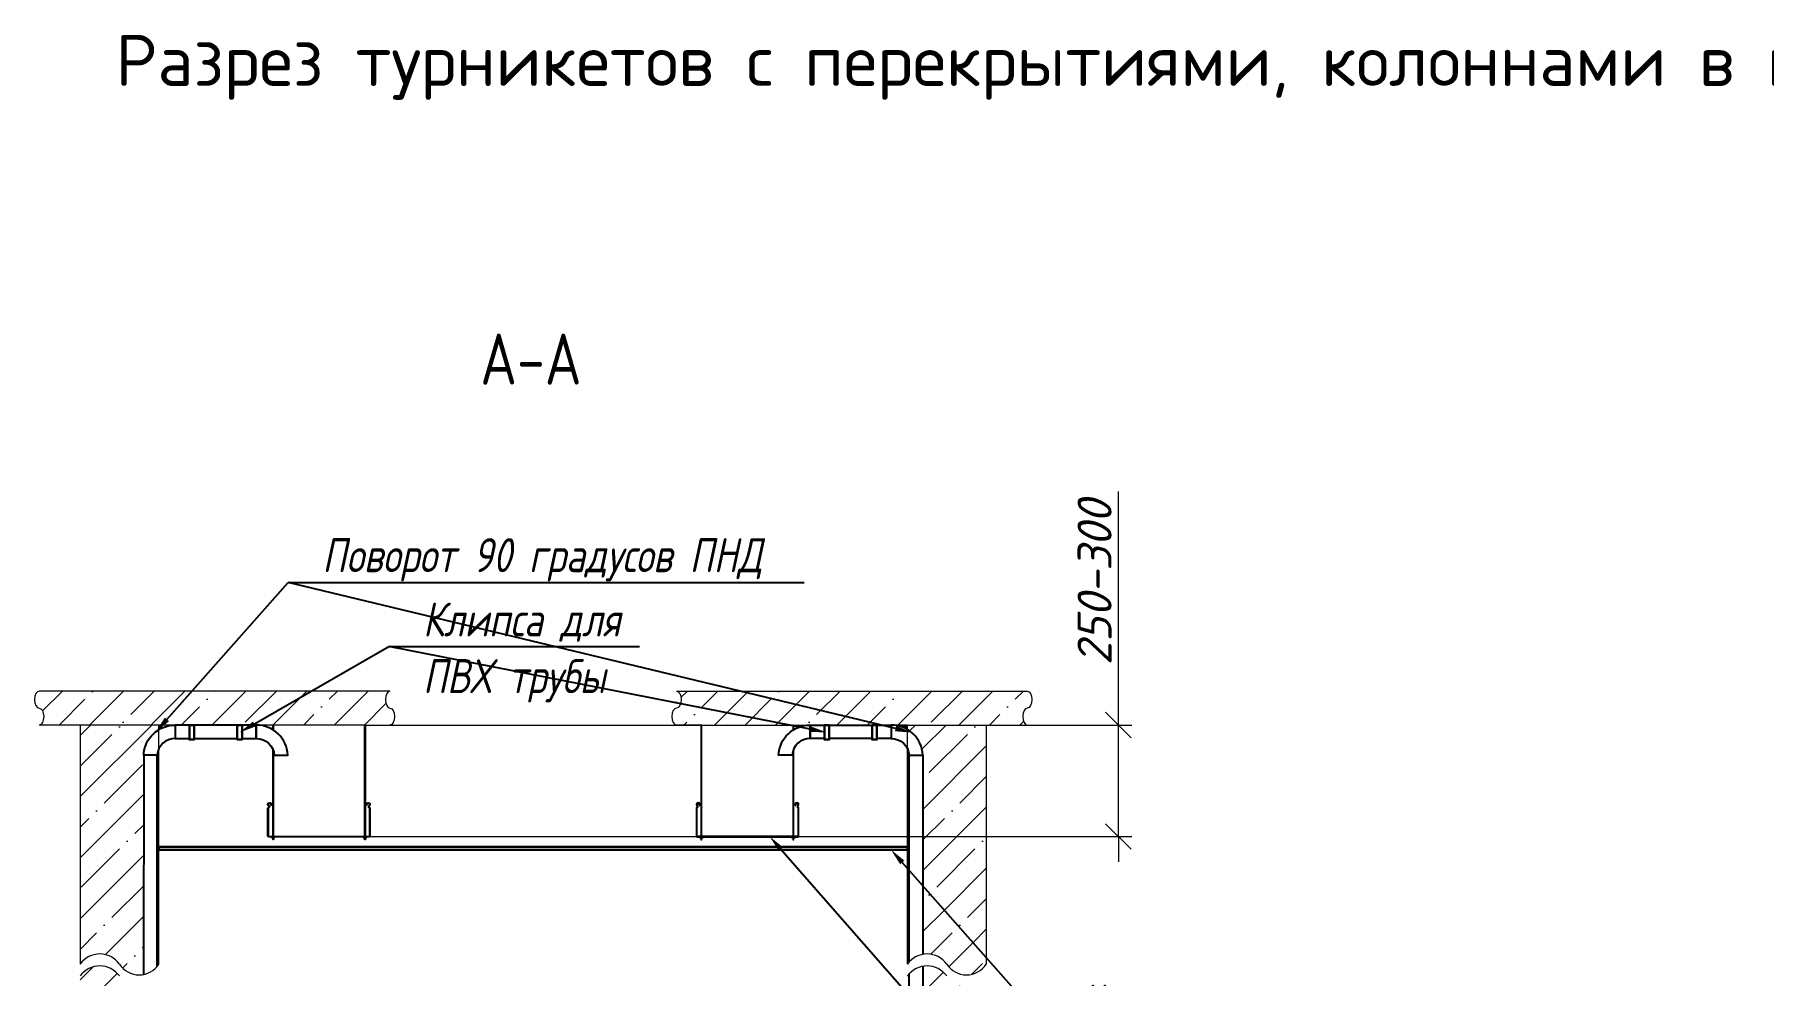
# Model space of a CAD drawing. Header units: millimetres. Extents: x 4247 to 622543, y -201358 to 142419.
# Drawn here: x 273420 to 278501, y -163513 to -160748 of the extents above; entities that cross this region are included whole.
import ezdxf
from ezdxf import colors
from ezdxf.entities.mleader import LeaderData, LeaderLine
from ezdxf.math import Vec2, Vec3

# ---------------------------------------------------------------- set-up
doc = ezdxf.new("R2010")
doc.units = ezdxf.units.MM
doc.linetypes.add('0', pattern=[0])
doc.layers.get('DEFPOINTS').update_dxf_attribs({"color": 252, "lineweight": 9})
doc.styles.add('ISOCPEUR100', font='isocpeur.ttf', dxfattribs={"oblique": 15, "height": 100})
doc.styles.add('ISOCPEUR_I', font='isocpeui.ttf', dxfattribs={"width": 0.8, "height": 250})
doc.styles.add('KOSTY_STYLE', font='isocpeur.ttf')
doc.styles.add('RUSS', font='isocpeur.ttf', dxfattribs={"width": 0.8, "oblique": 10})
doc.dimstyles.new('Размеры_text_m75', dxfattribs={"dimtxt": 100, "dimasz": 75, "dimexe": 40, "dimexo": 0, "dimgap": 20, "dimtad": 1, "dimdec": 0, "dimzin": 0, "dimdsep": 46, "dimtxsty": 'ISOCPEUR100', "dimblk": 'OBLIQUE', "dimcen": 1, "dimclrd": 202, "dimclre": 202, "dimclrt": 202, "dimadec": 0, "dimazin": 0, "dimtfac": 1, "dimtdec": 0, "dimtix": 1, "dimtmove": 0, "dimatfit": 0, "dimfxl": 50, "dimtolj": 1, "dimtzin": 0, "dimlwd": 9, "dimlwe": 9, "dimarcsym": 0})
pattern_1 = [(45, (196254.95, -115546.28), (-89.80256, 89.80256), []), (45, (196344.75, -115546.28), (-89.80256, 89.80256), [158.75, -31.75, 0, -31.75])]
pattern_2 = [(45, (201557.59, -115546.28), (-89.80256, 89.80256), []), (45, (201647.4, -115546.28), (-89.80256, 89.80256), [158.75, -31.75, 0, -31.75])]
pattern_3 = [(45, (293476.63533, -162679.24442), (-0.224506403, 0.224506403), [])]
pattern_4 = [(45, (293974.85543, -162679.23855), (-0.224506403, 0.224506403), [])]

# ---------------------------------------------------------------- blocks, each defined once
blk = doc.blocks.new('*U48')
at = {"color": 0, "linetype": 'ByBlock', "lineweight": -2}
for p, q in [((-150, 83.7), (-150, 1.5)), ((-149.3, 1.5), (-149.3, 83.7)), ((-149, 91.9), (-147.7, 90.4)), ((-147.2, 90.8), (-148.4, 92.4)), ((-142, 91.9), (-141.5, 91.4)), ((141.5, 91.4), (142, 91.9)), ((148.4, 92.4), (147.2, 90.8)), ((147.7, 90.4), (149, 91.9)), ((149.3, 83.7), (149.3, 1.5)), ((150, 1.5), (150, 83.7)), ((148.5, 0.7), (-148.5, 0.7)), ((-148.5, 0), (148.5, 0))]:
    blk.add_line(p, q, dxfattribs=at)
for centre, radius, start, end in [((-145, 95), 5, 314.427, 217.7596), ((-147.5, 83.7), 2.5, 118.2115, 180), ((-145, 95), 4.3, 314.427, 217.7596), ((-147.5, 83.7), 1.8, 118.2115, 180), ((-150.1, 88.5), 3, 298.2115, 37.7596), ((-150.1, 88.5), 3.7, 298.2115, 37.7596), ((145, 95), 5, 322.2404, 225.573), ((145, 95), 4.3, 322.2404, 225.573), ((150.1, 88.5), 3.7, 142.2404, 241.7885), ((150.1, 88.5), 3, 142.2404, 241.7885), ((147.5, 83.7), 1.8, 0, 61.7885), ((147.5, 83.7), 2.5, 0, 61.7885), ((-148.5, 1.5), 1.5, 180, 270), ((-148.5, 1.5), 0.8, 180, 270), ((148.5, 1.5), 0.8, 270, 0), ((148.5, 1.5), 1.5, 270, 0)]:
    blk.add_arc(centre, radius, start, end, dxfattribs=at)
blk = doc.blocks.new('_Oblique')
at = {"color": 0, "linetype": 'ByBlock', "lineweight": -2}
blk.add_line((-0.5, -0.5), (0.5, 0.5), dxfattribs=at)
blk = doc.blocks.new('*D486')
at = {"color": 202, "lineweight": 9, "transparency": 16777216}
for p, q in [((276605.1, -162777.5), (276605.1, -162090.7)), ((274389.7, -162777.5), (276645.1, -162777.5)), ((276605.1, -163105), (276605.1, -162777.5)), ((274389.7, -163105), (276645.1, -163105)), ((276605.1, -163105), (276605.1, -163180))]:
    blk.add_line(p, q, dxfattribs=at)
at = {"layer": 'DEFPOINTS', "color": 0, "linetype": '0', "transparency": 16777216}
for p in [(274389.7, -162777.5), (274389.7, -163105), (276605.1, -163105)]:
    blk.add_point(p, dxfattribs=at)
at = {"color": 202, "linetype": '0', "lineweight": 9, "transparency": 16777216, "xscale": 75, "yscale": 75, "zscale": 75}
for p, rotation in [((276605.1, -162777.5), 270), ((276605.1, -163105), 90)]:
    blk.add_blockref('_Oblique', p, dxfattribs=dict(at, rotation=rotation))
at = {"color": 202, "linetype": '0', "lineweight": 9, "transparency": 16777216, "insert": (276535.1, -162359.1), "char_height": 100, "attachment_point": 5, "rotation": 90, "style": 'ISOCPEUR100'}
blk.add_mtext('\\A1;250-300', dxfattribs=at)

msp = doc.modelspace()

# ---------------------------------------------------------------- hatches: boundary and pattern name
at = {"linetype": '0', "lineweight": 9, "true_color": 0x000000, "transparency": 33554636}
h = msp.add_hatch(dxfattribs=at)
h.set_pattern_fill('ANSI35', color=18, scale=20)
h.set_pattern_definition([(45, (293974.86, -162679.24), (-89.8026, 89.8026), []), (45, (294064.66, -162679.24), (-89.8026, 89.8026), [158.75, -31.75, 0, -31.75])])
edge = h.paths.add_edge_path()
edge.add_ellipse((273432.952, -162752.453), major_axis=(0, 25), ratio=0.53499855, start_angle=-180, end_angle=0)
edge.add_ellipse((273432.952, -162702.453), major_axis=(0, 25), ratio=0.53499855, start_angle=360, end_angle=540, ccw=False)
edge.add_line((273432.952, -162677.453), (274462.599, -162677.453))
edge.add_ellipse((274464.163, -162702.453), major_axis=(0, 25), ratio=0.53499855, start_angle=360, end_angle=540, ccw=False)
edge.add_ellipse((274464.163, -162752.453), major_axis=(0, 25), ratio=0.53499855, start_angle=-180, end_angle=0, ccw=False)
edge.add_line((274464.163, -162777.453), (274392.185, -162777.453))
edge.add_line((274392.185, -162777.453), (274389.706, -162777.453))
edge.add_line((274389.706, -162777.453), (273553.532, -162777.453))
edge.add_line((273553.532, -162777.453), (273434.517, -162777.453))
h = msp.add_hatch(dxfattribs=at)
h.set_pattern_fill('ANSI35', color=18, scale=20)
h.set_pattern_definition([(45, (293476.64, -162679.24), (-89.8026, 89.8026), []), (45, (293566.44, -162679.24), (-89.8026, 89.8026), [158.75, -31.75, 0, -31.75])])
edge = h.paths.add_edge_path()
edge.add_ellipse((276337.469, -162752.459), major_axis=(0, 25), ratio=0.53499855, start_angle=360, end_angle=540, ccw=False)
edge.add_ellipse((276337.469, -162702.459), major_axis=(0, 25), ratio=0.53499855, start_angle=-180, end_angle=0)
edge.add_line((276337.469, -162677.459), (275307.822, -162677.459))
edge.add_ellipse((275306.258, -162702.459), major_axis=(0, 25), ratio=0.53499855, start_angle=-180, end_angle=0)
edge.add_ellipse((275306.258, -162752.459), major_axis=(0, 25), ratio=0.53499855, start_angle=360, end_angle=540)
edge.add_line((275306.258, -162777.459), (275378.237, -162777.459))
edge.add_line((275378.237, -162777.459), (275380.716, -162777.459))
edge.add_line((275380.716, -162777.459), (276216.889, -162777.459))
edge.add_line((276216.889, -162777.459), (276335.905, -162777.459))
at = {"linetype": '0', "lineweight": 9, "transparency": 33554636}
h = msp.add_hatch(dxfattribs=at)
h.set_pattern_fill('ANSI35', color=256, scale=20)
h.set_pattern_definition(pattern_2)
h.paths.add_polyline_path([(273740.219, -162865.894), (273740.284, -162865.894, -0.25168018), (273785.218, -162790.61), (273785.218, -162777.453), (273553.532, -162777.453), (273553.532, -163479.973, -0.52940842), (273671.072, -163483.125, 0.29230148), (273740.202, -163510.53)])
at = {"linetype": '0', "lineweight": 9, "true_color": 0x939598, "transparency": 33554636}
h = msp.add_hatch(dxfattribs=at)
h.set_pattern_fill('ANSI31', color=252, scale=0.1)
h.set_pattern_definition(pattern_4)
edge = h.paths.add_edge_path()
edge.add_arc((274091.86, -162861.876), 30.999, 13.791943, 26.974397, ccw=False)
edge.add_line((274121.966, -162854.486), (274121.966, -163107.591))
edge.add_line((274121.966, -163107.591), (274119.487, -163107.591))
edge.add_line((274119.487, -163107.591), (274119.487, -162847.815))
edge = h.paths.add_edge_path()
edge.add_line((274119.487, -162777.453), (274121.966, -162777.453))
edge.add_line((274121.966, -162777.453), (274121.966, -162792.425))
edge.add_arc((274110.734, -162807.824), 19.06, 53.89472, 62.662998)
edge.add_line((274119.487, -162790.893), (274119.487, -162777.453))
h.paths.add_polyline_path([(274119.487, -163109.591), (274121.966, -163109.591), (274121.966, -163114.446), (274119.487, -163114.446)])
h = msp.add_hatch(dxfattribs=at)
h.set_pattern_fill('ANSI31', color=252, scale=0.1)
h.set_pattern_definition(pattern_4)
h.paths.add_polyline_path([(274389.706, -163109.591), (274392.185, -163109.591), (274392.185, -163114.446), (274389.706, -163114.446)])
h.paths.add_polyline_path([(274389.706, -162777.453), (274392.185, -162777.453), (274392.185, -163107.591), (274389.706, -163107.591)])
h = msp.add_hatch(dxfattribs=at)
h.set_pattern_fill('ANSI31', color=252, scale=0.1)
h.set_pattern_definition(pattern_3)
h.paths.add_polyline_path([(275380.716, -163109.596), (275378.237, -163109.596), (275378.237, -163114.452), (275380.716, -163114.452)])
h.paths.add_polyline_path([(275380.716, -162777.459), (275378.237, -162777.459), (275378.237, -163107.596), (275380.716, -163107.596)])
h = msp.add_hatch(dxfattribs=at)
h.set_pattern_fill('ANSI31', color=252, scale=0.1)
h.set_pattern_definition(pattern_3)
edge = h.paths.add_edge_path()
edge.add_arc((275706.241, -162872.16), 60.477, 156.135531, 162.841131)
edge.add_line((275648.456, -162854.317), (275648.456, -163107.596))
edge.add_line((275648.456, -163107.596), (275650.935, -163107.596))
edge.add_line((275650.935, -163107.596), (275650.935, -162847.692))
edge = h.paths.add_edge_path()
edge.add_line((275650.935, -162777.459), (275648.456, -162777.459))
edge.add_line((275648.456, -162777.459), (275648.449, -162792.447))
edge.add_arc((275856.258, -163116.061), 384.591, 122.265541, 122.7066, ccw=False)
edge.add_line((275650.947, -162790.857), (275650.935, -162777.459))
h.paths.add_polyline_path([(275650.935, -163109.596), (275648.456, -163109.596), (275648.456, -163114.452), (275650.935, -163114.452)])
at = {"linetype": 'ByBlock', "lineweight": 30, "transparency": 33554636}
h = msp.add_hatch(dxfattribs=at)
h.set_pattern_fill('ANGLE', color=1)
h.set_pattern_definition([(0, (201557.593, -115546.278), (0, 6.985), [5.08, -1.905]), (90, (201557.593, -115546.278), (-6.985, 4e-16), [5.08, -1.905])])
h.paths.add_polyline_path([(275985.203, -162777.459), (275937.356, -162777.459, -0.13645725), (275985.203, -162790.615)])
at = {"linetype": '0', "lineweight": 9, "transparency": 33554636}
h = msp.add_hatch(dxfattribs=at)
h.set_pattern_fill('ANSI35', color=256, scale=20)
h.set_pattern_definition(pattern_2)
h.paths.add_polyline_path([(276216.889, -162777.459), (275985.203, -162777.459), (275985.203, -162790.615, -0.25168018), (276030.138, -162865.9), (276030.267, -162865.9), (276030.267, -163249.693), (276216.889, -163460.816)])
h = msp.add_hatch(dxfattribs=at)
h.set_pattern_fill('ANSI35', color=256, scale=20)
h.set_pattern_definition(pattern_1)
h.paths.add_polyline_path([(273785.203, -164038.499), (273785.218, -162897.963), (273780.221, -162917.296), (273780.221, -165289.294), (273780.221, -165292.287, 0.03552888), (273780.951, -165299.561), (273785.218, -165299.534)])
h = msp.add_hatch(dxfattribs=at)
h.set_pattern_fill('ANSI35', color=256, scale=20)
h.set_pattern_definition(pattern_1)
edge = h.paths.add_edge_path()
edge.add_arc((275938.854, -162920.263), 51.432, 3.30142, 25.687794)
edge.add_line((275985.203, -162897.969), (275985.203, -165299.572))
edge.add_line((275985.203, -165299.572), (275989.985, -165295.74))
edge.add_arc((275938.722, -165290.797), 51.501, 354.491893, 360)
edge.add_line((275990.223, -165290.797), (275990.201, -165289.3))
edge.add_line((275990.201, -165289.3), (275990.201, -162917.302))
at = {"linetype": '0', "lineweight": 9, "true_color": 0x939598, "transparency": 33554636}
h = msp.add_hatch(color=252, dxfattribs=at)
h.dxf.hatch_style = 1
h.paths.add_polyline_path([(274121.966, -163107.591), (274124.966, -163107.591), (274124.966, -163109.591), (274121.966, -163109.591)])
h.paths.add_polyline_path([(274120.726, -163107.591), (274121.966, -163107.591), (274121.966, -163109.591), (274120.726, -163109.591)])
h.paths.add_polyline_path([(274119.487, -163107.591), (274120.726, -163107.591), (274120.726, -163108.591), (274120.726, -163109.591), (274119.487, -163109.591)])
h.paths.add_polyline_path([(274116.487, -163107.591), (274119.487, -163107.591), (274119.487, -163109.591), (274116.487, -163109.591)])
h = msp.add_hatch(color=252, dxfattribs=at)
h.dxf.hatch_style = 1
h.paths.add_polyline_path([(274392.185, -163107.591), (274395.185, -163107.591), (274395.185, -163109.591), (274392.185, -163109.591)])
h.paths.add_polyline_path([(274390.945, -163107.591), (274392.185, -163107.591), (274392.185, -163109.591), (274390.945, -163109.591)])
h.paths.add_polyline_path([(274389.706, -163107.591), (274390.945, -163107.591), (274390.945, -163108.591), (274390.945, -163109.591), (274389.706, -163109.591)])
h.paths.add_polyline_path([(274386.706, -163107.591), (274389.706, -163107.591), (274389.706, -163109.591), (274386.706, -163109.591)])
h = msp.add_hatch(color=252, dxfattribs=at)
h.dxf.hatch_style = 1
h.paths.add_polyline_path([(275378.237, -163107.596), (275375.237, -163107.596), (275375.237, -163109.596), (275378.237, -163109.596)])
h.paths.add_polyline_path([(275379.476, -163107.596), (275378.237, -163107.596), (275378.237, -163109.596), (275379.476, -163109.596)])
h.paths.add_polyline_path([(275380.716, -163107.596), (275379.476, -163107.596), (275379.476, -163108.596), (275379.476, -163109.596), (275380.716, -163109.596)])
h.paths.add_polyline_path([(275383.716, -163107.596), (275380.716, -163107.596), (275380.716, -163109.596), (275383.716, -163109.596)])
h = msp.add_hatch(color=252, dxfattribs=at)
h.dxf.hatch_style = 1
h.paths.add_polyline_path([(275648.456, -163107.596), (275645.456, -163107.596), (275645.456, -163109.596), (275648.456, -163109.596)])
h.paths.add_polyline_path([(275649.695, -163107.596), (275648.456, -163107.596), (275648.456, -163109.596), (275649.695, -163109.596)])
h.paths.add_polyline_path([(275650.935, -163107.596), (275649.695, -163107.596), (275649.695, -163108.596), (275649.695, -163109.596), (275650.935, -163109.596)])
h.paths.add_polyline_path([(275653.935, -163107.596), (275650.935, -163107.596), (275650.935, -163109.596), (275653.935, -163109.596)])
at = {"linetype": '0', "lineweight": 9, "transparency": 33554636}
h = msp.add_hatch(dxfattribs=at)
h.set_pattern_fill('ANSI35', color=256, scale=20)
h.set_pattern_definition(pattern_2)
h.paths.add_polyline_path([(276030.267, -163249.693), (276030.267, -163451.542, -0.30367375), (276102.744, -163483.125, 0.52940842), (276216.889, -163479.973), (276216.889, -163460.816)])
h = msp.add_hatch(dxfattribs=at)
h.set_pattern_fill('ANSI35', color=256, scale=20)
h.set_pattern_definition(pattern_2)
h.paths.add_polyline_path([(273740.201, -163545.531, -0.30734063), (273668.93, -163514.973, 0.512368), (273553.532, -163514.973), (273553.532, -164742.67), (273740.173, -164602.857)])
h.paths.add_polyline_path([(273740.173, -164602.857), (273553.532, -164742.67), (273553.532, -164857.866), (273740.167, -164833.523)])
h.paths.add_polyline_path([(273740.167, -164833.523), (273553.532, -164857.866), (273553.532, -165362.263), (273740.155, -165282.741)])
h.paths.add_polyline_path([(273740.155, -165289.758), (273740.155, -165282.741), (273553.532, -165362.263), (273553.532, -165477.517), (274666.578, -165477.517), (274719.322, -165382.285), (273828.757, -165382.245, -0.40026962)])
h.paths.add_polyline_path([(275476.717, -165332.418), (275476.717, -165332.235), (275480.57, -165318.905, 0.66389322), (275476.473, -165315.52), (275476.717, -165315.52), (275476.717, -165310.466), (275476.717, -165299.574), (275444.217, -165299.574), (274892.019, -165299.571), (274892.019, -165299.574), (274875.024, -165299.574), (274869.514, -165299.574, -0.38318837), (274777.434, -165382.279), (274777.17, -165382.279), (274777.17, -165382.287), (274719.322, -165382.285), (274666.578, -165477.517), (275160.394, -165477.517)], flags=16)
h.paths.add_polyline_path([(275683.248, -165376.722, -0.28632763), (275622.771, -165299.574), (275611.285, -165299.574), (275611.285, -165301.664), (275606.767, -165310.48), (275606.767, -165299.574), (275486.711, -165299.574), (275486.711, -165309.598), (275486.711, -165310.212), (275476.717, -165310.212), (275476.717, -165299.574), (275444.217, -165299.574), (274892.019, -165299.571), (274892.019, -165299.574), (274875.024, -165299.574), (274869.514, -165299.574, -0.38318837), (274777.434, -165382.279), (274777.17, -165382.279), (274777.17, -165382.287), (274719.322, -165382.285), (274666.578, -165477.517), (275727.934, -165477.517)])
h.paths.add_polyline_path([(275479.708, -165328.48), (275477.507, -165328.48), (275477.154, -165330.158, 0.15556994)], flags=16)
h.paths.add_polyline_path([(275478.156, -165315.52), (275478.156, -165315.802), (275481.714, -165316.734), (275481.714, -165316.452)], flags=16)
h.paths.add_polyline_path([(275480.075, -165327.373), (275480.367, -165325.515), (275476.581, -165325.515, -0.60095481)], flags=16)
h.paths.add_polyline_path([(275476.717, -165336.471), (275476.717, -165332.235), (275481.714, -165332.235), (275480.692, -165318.075, 0.56343376), (275476.473, -165315.52), (275476.717, -165315.52), (275476.717, -165310.466), (275486.711, -165310.466), (275486.711, -165315.351), (275486.711, -165325.487), (275485.291, -165325.487), (275487.34, -165335.228), (275486.711, -165335.228), (275485.469, -165336.471)], flags=16)
h.paths.add_polyline_path([(275610.269, -165310.466), (275610.269, -165315.464), (275611.285, -165315.464), (275611.285, -165311.539)], flags=16)
h.paths.add_polyline_path([(275614.863, -165325.487), (275615.493, -165328.48), (275616.283, -165328.48), (275616.283, -165325.487)], flags=16)
h.paths.add_polyline_path([(275607.704, -165325.515), (275606.152, -165325.515, -0.60094796), (275609.648, -165327.374), (275609.907, -165325.515), (275607.704, -165325.515), (275606.287, -165332.235), (275611.285, -165332.235), (275609.648, -165327.374, 0.36619695), (275607.778, -165325.163), (275607.763, -165325.233), (275611.285, -165325.233), (275611.285, -165332.235), (275616.283, -165332.235), (275616.283, -165336.471), (275606.287, -165336.471), (275606.287, -165332.235)], flags=16)
h.paths.add_polyline_path([(275611.285, -165302.899), (275611.285, -165309.252), (275614.787, -165310.494), (275614.787, -165310.212)], flags=16)
h = msp.add_hatch(dxfattribs=at)
h.set_pattern_fill('ANSI35', color=256, scale=20)
h.set_pattern_definition(pattern_2)
h.paths.add_polyline_path([(276216.889, -163514.973, -0.54720999), (276100.601, -163514.973, 0.28909253), (276030.267, -163486.542), (276030.267, -163617.769), (276216.889, -163830.479)])
h.paths.add_polyline_path([(276216.889, -163830.479), (276030.267, -163617.769), (276030.267, -165282.741), (276069.767, -165299.573), (276216.889, -165299.574)])

# ---------------------------------------------------------------- linework, layer by layer
at = {"color": 18, "linetype": '0', "lineweight": 9, "true_color": 0x000000}
for p, q in [((274464.163, -162677.453), (273432.952, -162677.453)), ((275306.258, -162677.459), (276337.469, -162677.459)), ((274389.706, -162777.453), (273553.532, -162777.453)), ((273553.532, -162777.453), (273553.532, -163479.973)), ((274392.185, -162777.453), (274464.163, -162777.453)), ((275378.237, -162777.459), (275306.258, -162777.459)), ((275380.716, -162777.459), (276216.889, -162777.459)), ((276216.889, -162777.459), (276216.889, -163479.973))]:
    msp.add_line(p, q, dxfattribs=at)
for points in [[(273553.532, -162777.453), (273432.952, -162777.453)], [(273785.218, -163479.973), (273785.218, -162777.453)], [(274119.487, -162790.893), (274119.487, -162777.453), (274121.966, -162777.453)], [(274121.966, -162777.453), (274121.966, -162792.425)], [(274392.185, -162777.453), (274392.185, -163114.446), (274389.706, -163114.446), (274389.706, -162777.453), (274392.185, -162777.453)], [(275378.237, -162777.459), (275378.237, -163114.452), (275380.716, -163114.452), (275380.716, -162777.459), (275378.237, -162777.459)], [(275648.456, -162777.459), (275648.449, -162792.447)], [(275650.947, -162790.857), (275650.935, -162777.459), (275648.456, -162777.459)], [(275985.203, -163479.973), (275985.203, -162777.459)], [(276216.889, -162777.459), (276337.469, -162777.459)], [(274121.966, -162854.486), (274121.966, -163114.446), (274119.487, -163114.446), (274119.487, -162847.815)], [(275648.456, -162854.317), (275648.456, -163114.452), (275650.935, -163114.452), (275650.935, -162847.692)], [(274121.966, -163109.591), (274124.966, -163109.591), (274124.966, -163107.591), (274119.487, -163107.591), (274116.487, -163107.591), (274116.487, -163109.591), (274121.966, -163109.591)], [(274120.726, -163108.591), (274120.726, -163107.591), (274120.726, -163109.591)], [(274392.185, -163109.591), (274395.185, -163109.591), (274395.185, -163107.591), (274389.706, -163107.591), (274386.706, -163107.591), (274386.706, -163109.591), (274392.185, -163109.591)], [(274390.945, -163108.591), (274390.945, -163107.591), (274390.945, -163109.591)], [(275378.237, -163109.596), (275375.237, -163109.596), (275375.237, -163107.596), (275380.716, -163107.596), (275383.716, -163107.596), (275383.716, -163109.596), (275378.237, -163109.596)], [(275379.476, -163108.596), (275379.476, -163107.596), (275379.476, -163109.596)], [(275648.456, -163109.596), (275645.456, -163109.596), (275645.456, -163107.596), (275650.935, -163107.596), (275653.935, -163107.596), (275653.935, -163109.596), (275648.456, -163109.596)], [(275649.695, -163108.596), (275649.695, -163107.596), (275649.695, -163109.596)]]:
    msp.add_lwpolyline(points, dxfattribs=at)
at = {"color": 30, "linetype": '0', "lineweight": 25, "true_color": 0xff8000}
for points in [[(273780.221, -162865.894), (273740.284, -162865.894, -0.40194154), (273833.066, -162777.453), (273833.066, -162817.446, 0.40589503)], [(274124.057, -162865.894), (274163.994, -162865.894, 0.40194154), (274071.212, -162777.453), (274071.212, -162817.446, -0.40589503)], [(275646.364, -162865.9), (275606.428, -162865.9, -0.40194154), (275699.209, -162777.459), (275699.209, -162817.452, 0.40589503)], [(275990.201, -162865.9), (276030.138, -162865.9, 0.40194154), (275937.356, -162777.459), (275937.356, -162817.452, -0.40589503)]]:
    msp.add_lwpolyline(points, format="xyb", close=True, dxfattribs=at)
for points in [[(274029.397, -162817.446), (274071.212, -162817.446), (274071.212, -162777.453), (273833.066, -162777.453), (273833.066, -162817.446), (273874.881, -162817.446)], [(275741.025, -162817.452), (275699.209, -162817.452), (275699.209, -162777.459), (275937.356, -162777.459), (275937.356, -162817.452), (275895.54, -162817.452)], [(273889.116, -162817.446), (274015.162, -162817.446)], [(275881.305, -162817.452), (275755.26, -162817.452)], [(273780.269, -163486.758), (273780.285, -162865.894), (273740.219, -162865.894), (273740.202, -163510.53)], [(275990.201, -163473.79), (275990.201, -162865.9), (276030.267, -162865.9), (276030.267, -163451.542)], [(276030.267, -163486.542), (276030.267, -165289.3), (275990.201, -165289.3), (275990.201, -163508.79)]]:
    msp.add_lwpolyline(points, dxfattribs=at)
at = {"color": 30, "linetype": 'ByBlock', "lineweight": 30, "true_color": 0xf8991e}
for points in [[(273889.116, -162777.823), (273874.881, -162777.823), (273874.881, -162820.448), (273889.116, -162820.448)], [(274015.162, -162777.823), (274029.397, -162777.823), (274029.397, -162820.448), (274015.162, -162820.448)], [(275755.26, -162777.829), (275741.025, -162777.829), (275741.025, -162820.453), (275755.26, -162820.453)], [(275881.305, -162777.829), (275895.54, -162777.829), (275895.54, -162820.453), (275881.305, -162820.453)]]:
    msp.add_lwpolyline(points, close=True, dxfattribs=at)
at = {"color": 8, "linetype": 'ByBlock', "lineweight": 30}
msp.add_lwpolyline([(273785.218, -163135.141), (275985.203, -163135.141), (275985.203, -163143.854), (273785.218, -163143.854)], close=True, dxfattribs=at)
at = {"color": 18, "linetype": '0', "lineweight": 9, "true_color": 0x000000}
for centre, radius, start, end in [((273611.231, -163521.498), 71.088, 35.741701, 144.258299), ((276042.902, -163521.498), 71.088, 35.741701, 144.258299), ((273611.231, -163556.498), 71.088, 35.741701, 144.258299), ((273727.074, -163442.754), 69.036, 212.624162, 327.375838), ((276042.902, -163556.498), 71.088, 35.741701, 144.258299), ((276158.745, -163442.754), 69.036, 212.624162, 327.375838)]:
    msp.add_arc(centre, radius, start, end, dxfattribs=at)
for centre in [(273432.952, -162702.453), (274464.163, -162702.453), (275306.258, -162752.459), (276337.469, -162752.459)]:
    msp.add_ellipse(centre, major_axis=(0, 25), ratio=0.53499855, start_param=6.28318531, end_param=9.42477796, dxfattribs=at)
at = {"color": 18, "linetype": '0', "lineweight": 9, "true_color": 0x000000, "extrusion": (0, 0, -1)}
for centre in [(275306.258, -162702.459), (276337.469, -162702.459), (273432.952, -162752.453), (274464.163, -162752.453)]:
    msp.add_ellipse(centre, major_axis=(0, 25), ratio=0.53499855, start_param=6.28318531, end_param=9.42477796, dxfattribs=at)

# ---------------------------------------------------------------- block references
at = {"color": 18, "true_color": 0x000000, "xscale": -1}
msp.add_blockref('*U48', (274255.351, -163105.667), dxfattribs=at)
at = {"color": 18, "true_color": 0x000000}
msp.add_blockref('*U48', (275515.07, -163105.673), dxfattribs=at)

# ---------------------------------------------------------------- texts
at = {"color": 18, "linetype": '0', "lineweight": 9, "true_color": 0x000000, "char_height": 150, "attachment_point": 5, "line_spacing_factor": 0.76}
for s, insert, width, style in [('Разрез турникетов с перекрытиями, колоннами в месте вывода кабельных линий из стяжки', (278147.706, -160844.495), 9959.32004, 'KOSTY_STYLE'), ('{\\Q0;\\C1;А-А}', (274878.433, -161701.932), 1031.43505, 'RUSS')]:
    msp.add_mtext(s, dxfattribs=dict(at, insert=insert, width=width, style=style))

# ---------------------------------------------------------------- dimensions: what is measured, and where the dimension line sits
at = {"color": 18, "linetype": '0', "lineweight": 9, "true_color": 0x000000}
dim = msp.add_linear_dim(base=(276605.136, -163104.967), p1=(274389.706, -162777.453), p2=(274389.706, -163104.967), angle=90, text='250-300', dimstyle='Размеры_text_m75', dxfattribs=at)
dim.commit()
dim.dimension.update_dxf_attribs({"geometry": '*D486', "text_midpoint": (276605.136, -162359.056), "dimtype": 160})

# ---------------------------------------------------------------- leaders
ml = msp.add_multileader_mtext('Standard', dxfattribs=at)
ml.set_content('Поворот 90 градусов ПНД ', color=7, style='ISOCPEUR_I')
ml.set_leader_properties(color=7, linetype='Continuous', lineweight=25)
ml.build(insert=Vec2(0, 0))
ml.multileader.update_dxf_attribs({"text_left_attachment_type": 6, "text_right_attachment_type": 6, "dogleg_length": 50, "arrow_head_size": 50})
ctx = ml.context
ctx.base_point, ctx.char_height, ctx.arrow_head_size, ctx.landing_gap_size, ctx.plane_origin = Vec3(274215.138, -162358.175), 100, 50, 50, Vec3(275998.794, -162799.517)
ctx.left_attachment, ctx.right_attachment = 6, 6
notes = []
notes.append((ctx, [(1, (1, 1, 0), (274165.138, -162358.175), (1, 0), 50, [(0, [(275998.794, -162799.517)], 0, []), (1, [(273775.41, -162798.322)], 0, [])])]))
ctx.mtext.insert, ctx.mtext.flow_direction = Vec3(274265.138, -162228.175), 5
ml = msp.add_multileader_mtext('Standard', dxfattribs=at)
ml.set_content('Клипса для \\PПВХ трубы', color=7, style='ISOCPEUR_I')
ml.set_leader_properties(color=7, linetype='Continuous', lineweight=25)
ml.build(insert=Vec2(0, 0))
ml.multileader.update_dxf_attribs({"text_left_attachment_type": 6, "text_right_attachment_type": 6, "dogleg_length": 50, "arrow_head_size": 50})
ctx = ml.context
ctx.base_point, ctx.char_height, ctx.arrow_head_size, ctx.landing_gap_size, ctx.plane_origin = Vec3(274511.13, -162547.065), 100, 50, 50, Vec3(275748.142, -162799.141)
ctx.left_attachment, ctx.right_attachment = 6, 6
notes.append((ctx, [(1, (1, 1, 0), (274461.13, -162547.065), (1, 0), 50, [(0, [(275748.142, -162799.141)], 0, []), (1, [(274022.279, -162799.135)], 0, [])])]))
ctx.mtext.insert, ctx.mtext.flow_direction = Vec3(274561.13, -162417.065), 5
ml = msp.add_multileader_mtext('Standard', dxfattribs=at)
ml.set_content('Лоток кабельный', color=7, style='ISOCPEUR_I')
ml.set_leader_properties(color=7, linetype='Continuous', lineweight=25)
ml.build(insert=Vec2(0, 0))
ml.multileader.update_dxf_attribs({"text_left_attachment_type": 6, "text_right_attachment_type": 6, "dogleg_length": 50, "arrow_head_size": 50})
ctx = ml.context
ctx.base_point, ctx.char_height, ctx.arrow_head_size, ctx.landing_gap_size, ctx.plane_origin = Vec3(276452.495, -164042.031), 100, 50, 50, Vec3(272951.82, -165834.569)
ctx.left_attachment, ctx.right_attachment = 6, 6
notes.append((ctx, [(0, (1, 1, 0), (276402.495, -164042.031), (1, 0), 50, [(0, [(275580.356, -163104.967)], 0, [])])]))
ctx.mtext.insert, ctx.mtext.flow_direction = Vec3(276502.495, -163922.031), 5
ml = msp.add_multileader_mtext('Standard', dxfattribs=at)
ml.set_content('{\\C256;Уровень подвесного потолка}', color=7, style='ISOCPEUR_I')
ml.set_leader_properties(color=7, linetype='Continuous', lineweight=25)
ml.build(insert=Vec2(0, 0))
ml.multileader.update_dxf_attribs({"text_left_attachment_type": 6, "text_right_attachment_type": 6, "dogleg_length": 50, "arrow_head_size": 50})
ctx = ml.context
ctx.base_point, ctx.char_height, ctx.arrow_head_size, ctx.landing_gap_size, ctx.plane_origin = Vec3(276452.495, -163670.789), 100, 50, 50, Vec3(275985.203, -163126.628)
ctx.left_attachment, ctx.right_attachment = 6, 6
notes.append((ctx, [(0, (1, 1, 0), (276402.495, -163670.789), (1, 0), 50, [(0, [(275936.711, -163143.854)], 0, [])])]))
ctx.mtext.insert, ctx.mtext.flow_direction = Vec3(276502.495, -163540.789), 5
for ctx, leaders in notes:
    for number, flags, end, landing, length, lines in leaders:
        leader = LeaderData()
        leader.index, (leader.has_last_leader_line, leader.has_dogleg_vector, leader.attachment_direction) = number, flags
        leader.last_leader_point, leader.dogleg_vector, leader.dogleg_length = Vec3(end), Vec3(landing), length
        for number, points, colour, breaks in lines:
            line = LeaderLine()
            line.index, line.vertices, line.color, line.breaks = number, Vec3.list(points), colors.encode_raw_color(colour), breaks
            leader.lines.append(line)
        ctx.leaders.append(leader)

doc.saveas('drawing.dxf')
